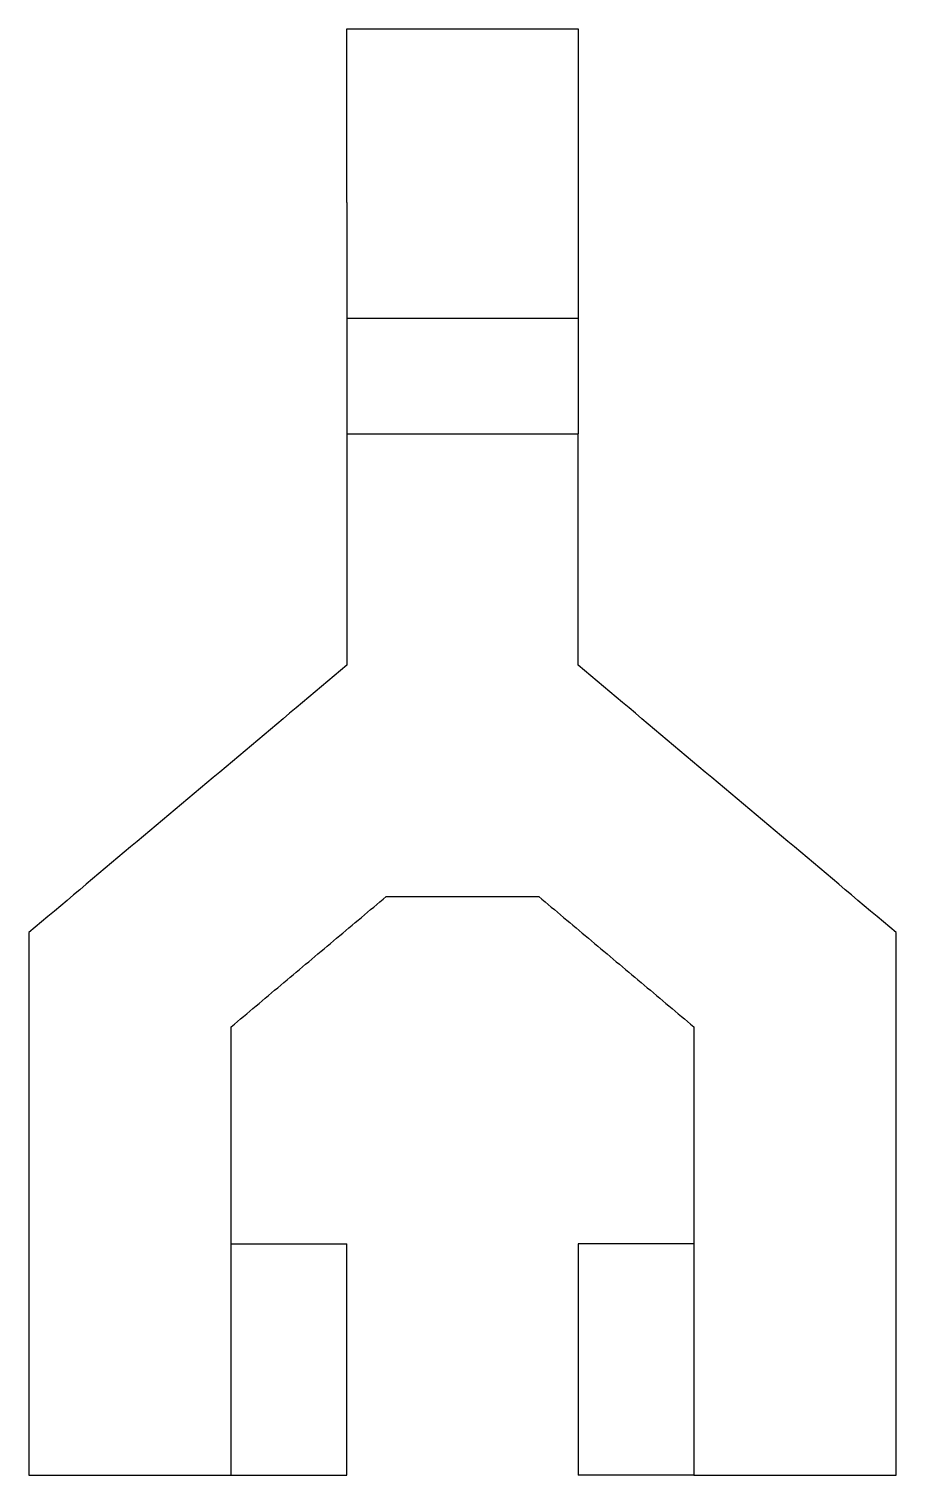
# Model space of a CAD drawing. Header units: metres. Extents: x -15 to 15, y 0 to 50.
import ezdxf

# ---------------------------------------------------------------- set-up
doc = ezdxf.new("R2010")
doc.units = ezdxf.units.M

msp = doc.modelspace()

# ---------------------------------------------------------------- linework, layer by layer
for points in [[(-4, 50), (-3.84, 50), (-3.68, 50), (-3.52, 50), (-3.36, 50), (-3.2, 50), (-3.04, 50), (-2.88, 50), (-2.72, 50), (-2.56, 50), (-2.4, 50), (-2.24, 50), (-2.08, 50), (-1.92, 50), (-1.76, 50), (-1.6, 50), (-1.44, 50), (-1.28, 50), (-1.12, 50), (-0.96, 50), (-0.8, 50), (-0.64, 50), (-0.48, 50), (-0.32, 50), (-0.16, 50), (0, 50), (0.16, 50), (0.32, 50), (0.48, 50), (0.64, 50), (0.8, 50), (0.96, 50), (1.12, 50), (1.28, 50), (1.44, 50), (1.6, 50), (1.76, 50), (1.92, 50), (2.08, 50), (2.24, 50), (2.4, 50), (2.56, 50), (2.72, 50), (2.88, 50), (3.04, 50), (3.2, 50), (3.36, 50), (3.52, 50), (3.68, 50), (3.84, 50), (4, 50)], [(-4, 44), (-4, 44.188), (-4, 44.376), (-4, 44.564), (-4, 44.751), (-4, 44.937), (-4, 45.123), (-4, 45.309), (-4, 45.49), (-4, 45.671), (-4, 45.852), (-4, 46.031), (-4, 46.205), (-4, 46.38), (-4, 46.554), (-4, 46.721), (-4, 46.886), (-4, 47.051), (-4, 47.214), (-4, 47.368), (-4, 47.521), (-4, 47.675), (-4, 47.821), (-4, 47.962), (-4, 48.102), (-4, 48.243), (-4, 48.368), (-4, 48.494), (-4, 48.619), (-4, 48.738), (-4, 48.847), (-4, 48.956), (-4, 49.065), (-4, 49.158), (-4, 49.25), (-4, 49.341), (-4, 49.426), (-4, 49.499), (-4, 49.571), (-4, 49.643), (-4, 49.701), (-4, 49.753), (-4, 49.805), (-4, 49.854), (-4, 49.886), (-4, 49.917), (-4, 49.949), (-4, 49.968), (-4, 49.979), (-4, 49.989), (-4, 50)], [(4, 50), (4, 49.989), (4, 49.979), (4, 49.968), (4, 49.949), (4, 49.917), (4, 49.886), (4, 49.854), (4, 49.805), (4, 49.753), (4, 49.701), (4, 49.643), (4, 49.571), (4, 49.499), (4, 49.426), (4, 49.341), (4, 49.25), (4, 49.158), (4, 49.065), (4, 48.956), (4, 48.847), (4, 48.738), (4, 48.619), (4, 48.494), (4, 48.368), (4, 48.243), (4, 48.102), (4, 47.962), (4, 47.821), (4, 47.675), (4, 47.521), (4, 47.368), (4, 47.214), (4, 47.051), (4, 46.886), (4, 46.721), (4, 46.554), (4, 46.38), (4, 46.205), (4, 46.031), (4, 45.852), (4, 45.671), (4, 45.49), (4, 45.309), (4, 45.123), (4, 44.937), (4, 44.751), (4, 44.564), (4, 44.376), (4, 44.188), (4, 44)], [(-4, 44), (-4, 43.92), (-4, 43.84), (-4, 43.76), (-4, 43.68), (-4, 43.6), (-4, 43.52), (-4, 43.44), (-4, 43.36), (-4, 43.28), (-4, 43.2), (-4, 43.12), (-4, 43.041), (-4, 42.961), (-4, 42.881), (-4, 42.801), (-4, 42.721), (-4, 42.641), (-4, 42.561), (-4, 42.481), (-4, 42.401), (-4, 42.321), (-4, 42.241), (-4, 42.161), (-4, 42.081), (-4, 42.001), (-4, 41.921), (-4, 41.841), (-4, 41.761), (-4, 41.681), (-4, 41.601), (-4, 41.521), (-4, 41.441), (-4, 41.361), (-4, 41.281), (-4, 41.201), (-4, 41.122), (-4, 41.042), (-4, 40.962), (-4, 40.882), (-4, 40.802), (-4, 40.722), (-4, 40.642), (-4, 40.562), (-4, 40.482), (-4, 40.402), (-4, 40.322), (-4, 40.242), (-4, 40.162), (-4, 40.082), (-4, 40.002)], [(4, 44), (4, 43.92), (4, 43.84), (4, 43.76), (4, 43.68), (4, 43.6), (4, 43.52), (4, 43.44), (4, 43.36), (4, 43.28), (4, 43.2), (4, 43.12), (4, 43.041), (4, 42.961), (4, 42.881), (4, 42.801), (4, 42.721), (4, 42.641), (4, 42.561), (4, 42.481), (4, 42.401), (4, 42.321), (4, 42.241), (4, 42.161), (4, 42.081), (4, 42.001), (4, 41.921), (4, 41.841), (4, 41.761), (4, 41.681), (4, 41.601), (4, 41.521), (4, 41.441), (4, 41.361), (4, 41.281), (4, 41.201), (4, 41.122), (4, 41.042), (4, 40.962), (4, 40.882), (4, 40.802), (4, 40.722), (4, 40.642), (4, 40.562), (4, 40.482), (4, 40.402), (4, 40.322), (4, 40.242), (4, 40.162), (4, 40.082), (4, 40.002)], [(-4, 40.002), (-4, 39.922), (-4, 39.842), (-4, 39.762), (-4, 39.682), (-4, 39.602), (-4, 39.522), (-4, 39.442), (-4, 39.362), (-4, 39.282), (-4, 39.202), (-4, 39.122), (-4, 39.042), (-4, 38.962), (-4, 38.882), (-4, 38.801), (-4, 38.721), (-4, 38.641), (-4, 38.561), (-4, 38.481), (-4, 38.401), (-4, 38.321), (-4, 38.241), (-4, 38.161), (-4, 38.081), (-4, 38.001), (-4, 37.921), (-4, 37.841), (-4, 37.761), (-4, 37.681), (-4, 37.601), (-4, 37.521), (-4, 37.441), (-4, 37.361), (-4, 37.281), (-4, 37.201), (-4, 37.121), (-4, 37.041), (-4, 36.961), (-4, 36.88), (-4, 36.8), (-4, 36.72), (-4, 36.64), (-4, 36.56), (-4, 36.48), (-4, 36.4), (-4, 36.32), (-4, 36.24), (-4, 36.16), (-4, 36.08), (-4, 36)], [(-4, 40.002), (-3.84, 40.002), (-3.68, 40.002), (-3.52, 40.002), (-3.36, 40.002), (-3.2, 40.002), (-3.04, 40.002), (-2.88, 40.002), (-2.72, 40.002), (-2.56, 40.002), (-2.4, 40.002), (-2.24, 40.002), (-2.08, 40.002), (-1.92, 40.002), (-1.76, 40.002), (-1.6, 40.002), (-1.44, 40.002), (-1.28, 40.002), (-1.12, 40.002), (-0.96, 40.002), (-0.8, 40.002), (-0.64, 40.002), (-0.48, 40.002), (-0.32, 40.002), (-0.16, 40.002), (0, 40.002), (0.16, 40.002), (0.32, 40.002), (0.48, 40.002), (0.64, 40.002), (0.8, 40.002), (0.96, 40.002), (1.12, 40.002), (1.28, 40.002), (1.44, 40.002), (1.6, 40.002), (1.76, 40.002), (1.92, 40.002), (2.08, 40.002), (2.24, 40.002), (2.4, 40.002), (2.56, 40.002), (2.72, 40.002), (2.88, 40.002), (3.04, 40.002), (3.2, 40.002), (3.36, 40.002), (3.52, 40.002), (3.68, 40.002), (3.84, 40.002), (4, 40.002)], [(4, 40.002), (4, 39.922), (4, 39.842), (4, 39.762), (4, 39.682), (4, 39.602), (4, 39.522), (4, 39.442), (4, 39.362), (4, 39.282), (4, 39.202), (4, 39.122), (4, 39.042), (4, 38.962), (4, 38.882), (4, 38.801), (4, 38.721), (4, 38.641), (4, 38.561), (4, 38.481), (4, 38.401), (4, 38.321), (4, 38.241), (4, 38.161), (4, 38.081), (4, 38.001), (4, 37.921), (4, 37.841), (4, 37.761), (4, 37.681), (4, 37.601), (4, 37.521), (4, 37.441), (4, 37.361), (4, 37.281), (4, 37.201), (4, 37.121), (4, 37.041), (4, 36.961), (4, 36.88), (4, 36.8), (4, 36.72), (4, 36.64), (4, 36.56), (4, 36.48), (4, 36.4), (4, 36.32), (4, 36.24), (4, 36.16), (4, 36.08), (4, 36)], [(-4, 36), (-4, 35.84), (-4, 35.68), (-4, 35.52), (-4, 35.36), (-4, 35.2), (-4, 35.04), (-4, 34.88), (-4, 34.72), (-4, 34.56), (-4, 34.4), (-4, 34.24), (-4, 34.08), (-4, 33.92), (-4, 33.76), (-4, 33.6), (-4, 33.44), (-4, 33.28), (-4, 33.12), (-4, 32.96), (-4, 32.8), (-4, 32.64), (-4, 32.48), (-4, 32.32), (-4, 32.16), (-4, 32), (-4, 31.84), (-4, 31.68), (-4, 31.52), (-4, 31.36), (-4, 31.2), (-4, 31.04), (-4, 30.88), (-4, 30.72), (-4, 30.56), (-4, 30.4), (-4, 30.24), (-4, 30.08), (-4, 29.92), (-4, 29.76), (-4, 29.6), (-4, 29.44), (-4, 29.28), (-4, 29.12), (-4, 28.96), (-4, 28.8), (-4, 28.64), (-4, 28.48), (-4, 28.32), (-4, 28.16), (-4, 28)], [(-4, 36), (-3.84, 36), (-3.68, 36), (-3.52, 36), (-3.36, 36), (-3.2, 36), (-3.04, 36), (-2.88, 36), (-2.72, 36), (-2.56, 36), (-2.4, 36), (-2.24, 36), (-2.08, 36), (-1.92, 36), (-1.76, 36), (-1.6, 36), (-1.44, 36), (-1.28, 36), (-1.12, 36), (-0.96, 36), (-0.8, 36), (-0.64, 36), (-0.48, 36), (-0.32, 36), (-0.16, 36), (0, 36), (0.16, 36), (0.32, 36), (0.48, 36), (0.64, 36), (0.8, 36), (0.96, 36), (1.12, 36), (1.28, 36), (1.44, 36), (1.6, 36), (1.76, 36), (1.92, 36), (2.08, 36), (2.24, 36), (2.4, 36), (2.56, 36), (2.72, 36), (2.88, 36), (3.04, 36), (3.2, 36), (3.36, 36), (3.52, 36), (3.68, 36), (3.84, 36), (4, 36)], [(4, 28), (4, 28.16), (4, 28.32), (4, 28.48), (4, 28.64), (4, 28.8), (4, 28.96), (4, 29.12), (4, 29.28), (4, 29.44), (4, 29.6), (4, 29.76), (4, 29.92), (4, 30.08), (4, 30.24), (4, 30.4), (4, 30.56), (4, 30.72), (4, 30.88), (4, 31.04), (4, 31.2), (4, 31.36), (4, 31.52), (4, 31.68), (4, 31.84), (4, 32), (4, 32.16), (4, 32.32), (4, 32.48), (4, 32.64), (4, 32.8), (4, 32.96), (4, 33.12), (4, 33.28), (4, 33.44), (4, 33.6), (4, 33.76), (4, 33.92), (4, 34.08), (4, 34.24), (4, 34.4), (4, 34.56), (4, 34.72), (4, 34.88), (4, 35.04), (4, 35.2), (4, 35.36), (4, 35.52), (4, 35.68), (4, 35.84), (4, 36)], [(-4, 28), (-4.22, 27.815), (-4.44, 27.63), (-4.66, 27.446), (-4.88, 27.261), (-5.1, 27.076), (-5.32, 26.891), (-5.54, 26.707), (-5.76, 26.522), (-5.98, 26.337), (-6.2, 26.152), (-6.42, 25.968), (-6.64, 25.783), (-6.86, 25.598), (-7.08, 25.413), (-7.3, 25.229), (-7.52, 25.044), (-7.74, 24.859), (-7.96, 24.674), (-8.18, 24.49), (-8.4, 24.305), (-8.62, 24.12), (-8.84, 23.935), (-9.06, 23.751), (-9.28, 23.566), (-9.5, 23.381), (-9.72, 23.196), (-9.94, 23.012), (-10.16, 22.827), (-10.38, 22.642), (-10.6, 22.457), (-10.82, 22.273), (-11.04, 22.088), (-11.26, 21.903), (-11.48, 21.718), (-11.7, 21.534), (-11.92, 21.349), (-12.14, 21.164), (-12.36, 20.979), (-12.58, 20.795), (-12.8, 20.61), (-13.02, 20.425), (-13.24, 20.24), (-13.46, 20.056), (-13.68, 19.871), (-13.9, 19.686), (-14.12, 19.501), (-14.34, 19.317), (-14.56, 19.132), (-14.78, 18.947), (-15, 18.762)], [(15, 18.762), (14.78, 18.947), (14.56, 19.132), (14.34, 19.317), (14.12, 19.501), (13.9, 19.686), (13.68, 19.871), (13.46, 20.056), (13.24, 20.24), (13.02, 20.425), (12.8, 20.61), (12.58, 20.795), (12.36, 20.979), (12.14, 21.164), (11.92, 21.349), (11.7, 21.534), (11.48, 21.718), (11.26, 21.903), (11.04, 22.088), (10.82, 22.273), (10.6, 22.457), (10.38, 22.642), (10.16, 22.827), (9.94, 23.012), (9.72, 23.196), (9.5, 23.381), (9.28, 23.566), (9.06, 23.751), (8.84, 23.935), (8.62, 24.12), (8.4, 24.305), (8.18, 24.49), (7.96, 24.674), (7.74, 24.859), (7.52, 25.044), (7.3, 25.229), (7.08, 25.413), (6.86, 25.598), (6.64, 25.783), (6.42, 25.968), (6.2, 26.152), (5.98, 26.337), (5.76, 26.522), (5.54, 26.707), (5.32, 26.891), (5.1, 27.076), (4.88, 27.261), (4.66, 27.446), (4.44, 27.63), (4.22, 27.815), (4, 28)], [(-2.641, 20), (-2.536, 20), (-2.43, 20), (-2.324, 20), (-2.219, 20), (-2.113, 20), (-2.007, 20), (-1.902, 20), (-1.796, 20), (-1.691, 20), (-1.585, 20), (-1.479, 20), (-1.374, 20), (-1.268, 20), (-1.162, 20), (-1.057, 20), (-0.951, 20), (-0.845, 20), (-0.74, 20), (-0.634, 20), (-0.528, 20), (-0.423, 20), (-0.317, 20), (-0.211, 20), (-0.106, 20), (0, 20), (0.106, 20), (0.211, 20), (0.317, 20), (0.423, 20), (0.528, 20), (0.634, 20), (0.74, 20), (0.845, 20), (0.951, 20), (1.057, 20), (1.162, 20), (1.268, 20), (1.374, 20), (1.479, 20), (1.585, 20), (1.691, 20), (1.796, 20), (1.902, 20), (2.007, 20), (2.113, 20), (2.219, 20), (2.324, 20), (2.43, 20), (2.536, 20), (2.641, 20)], [(2.641, 20), (2.749, 19.91), (2.856, 19.82), (2.963, 19.73), (3.07, 19.64), (3.177, 19.55), (3.284, 19.46), (3.392, 19.37), (3.499, 19.28), (3.606, 19.19), (3.713, 19.1), (3.82, 19.01), (3.927, 18.92), (4.035, 18.83), (4.142, 18.74), (4.249, 18.65), (4.356, 18.56), (4.463, 18.47), (4.571, 18.38), (4.678, 18.29), (4.785, 18.2), (4.892, 18.11), (4.999, 18.02), (5.106, 17.93), (5.214, 17.84), (5.321, 17.75), (5.428, 17.66), (5.535, 17.57), (5.642, 17.48), (5.749, 17.39), (5.857, 17.3), (5.964, 17.21), (6.071, 17.12), (6.178, 17.03), (6.285, 16.94), (6.392, 16.85), (6.5, 16.76), (6.607, 16.67), (6.714, 16.58), (6.821, 16.49), (6.928, 16.4), (7.035, 16.31), (7.143, 16.22), (7.25, 16.13), (7.357, 16.04), (7.464, 15.95), (7.571, 15.86), (7.678, 15.77), (7.786, 15.68), (7.893, 15.59), (8, 15.5)], [(-8, 15.5), (-7.893, 15.59), (-7.786, 15.68), (-7.678, 15.77), (-7.571, 15.86), (-7.464, 15.95), (-7.357, 16.04), (-7.25, 16.13), (-7.143, 16.22), (-7.035, 16.31), (-6.928, 16.4), (-6.821, 16.49), (-6.714, 16.58), (-6.607, 16.67), (-6.5, 16.76), (-6.392, 16.85), (-6.285, 16.94), (-6.178, 17.03), (-6.071, 17.12), (-5.964, 17.21), (-5.857, 17.3), (-5.749, 17.39), (-5.642, 17.48), (-5.535, 17.57), (-5.428, 17.66), (-5.321, 17.75), (-5.214, 17.84), (-5.106, 17.93), (-4.999, 18.02), (-4.892, 18.11), (-4.785, 18.2), (-4.678, 18.29), (-4.571, 18.38), (-4.463, 18.47), (-4.356, 18.56), (-4.249, 18.65), (-4.142, 18.74), (-4.035, 18.83), (-3.927, 18.92), (-3.82, 19.01), (-3.713, 19.1), (-3.606, 19.19), (-3.499, 19.28), (-3.392, 19.37), (-3.284, 19.46), (-3.177, 19.55), (-3.07, 19.64), (-2.963, 19.73), (-2.856, 19.82), (-2.749, 19.91), (-2.641, 20)], [(-15, 18.762), (-15, 18.387), (-15, 18.012), (-15, 17.637), (-15, 17.261), (-15, 16.886), (-15, 16.511), (-15, 16.136), (-15, 15.76), (-15, 15.385), (-15, 15.01), (-15, 14.635), (-15, 14.259), (-15, 13.884), (-15, 13.509), (-15, 13.134), (-15, 12.758), (-15, 12.383), (-15, 12.008), (-15, 11.633), (-15, 11.257), (-15, 10.882), (-15, 10.507), (-15, 10.132), (-15, 9.756), (-15, 9.381), (-15, 9.006), (-15, 8.631), (-15, 8.255), (-15, 7.88), (-15, 7.505), (-15, 7.13), (-15, 6.754), (-15, 6.379), (-15, 6.004), (-15, 5.629), (-15, 5.253), (-15, 4.878), (-15, 4.503), (-15, 4.128), (-15, 3.752), (-15, 3.377), (-15, 3.002), (-15, 2.627), (-15, 2.251), (-15, 1.876), (-15, 1.501), (-15, 1.126), (-15, 0.75), (-15, 0.375), (-15, 0)], [(15, 0), (15, 0.375), (15, 0.75), (15, 1.126), (15, 1.501), (15, 1.876), (15, 2.251), (15, 2.627), (15, 3.002), (15, 3.377), (15, 3.752), (15, 4.128), (15, 4.503), (15, 4.878), (15, 5.253), (15, 5.629), (15, 6.004), (15, 6.379), (15, 6.754), (15, 7.13), (15, 7.505), (15, 7.88), (15, 8.255), (15, 8.631), (15, 9.006), (15, 9.381), (15, 9.756), (15, 10.132), (15, 10.507), (15, 10.882), (15, 11.257), (15, 11.633), (15, 12.008), (15, 12.383), (15, 12.758), (15, 13.134), (15, 13.509), (15, 13.884), (15, 14.259), (15, 14.635), (15, 15.01), (15, 15.385), (15, 15.76), (15, 16.136), (15, 16.511), (15, 16.886), (15, 17.261), (15, 17.637), (15, 18.012), (15, 18.387), (15, 18.762)], [(-8, 0), (-8, 0.31), (-8, 0.62), (-8, 0.93), (-8, 1.24), (-8, 1.55), (-8, 1.86), (-8, 2.17), (-8, 2.48), (-8, 2.79), (-8, 3.1), (-8, 3.41), (-8, 3.72), (-8, 4.03), (-8, 4.34), (-8, 4.65), (-8, 4.96), (-8, 5.27), (-8, 5.58), (-8, 5.89), (-8, 6.2), (-8, 6.51), (-8, 6.82), (-8, 7.13), (-8, 7.44), (-8, 7.75), (-8, 8.06), (-8, 8.37), (-8, 8.68), (-8, 8.99), (-8, 9.3), (-8, 9.61), (-8, 9.92), (-8, 10.23), (-8, 10.54), (-8, 10.85), (-8, 11.16), (-8, 11.47), (-8, 11.78), (-8, 12.09), (-8, 12.4), (-8, 12.71), (-8, 13.02), (-8, 13.33), (-8, 13.64), (-8, 13.95), (-8, 14.26), (-8, 14.57), (-8, 14.88), (-8, 15.19), (-8, 15.5)], [(8, 15.5), (8, 15.19), (8, 14.88), (8, 14.57), (8, 14.26), (8, 13.95), (8, 13.64), (8, 13.33), (8, 13.02), (8, 12.71), (8, 12.4), (8, 12.09), (8, 11.78), (8, 11.47), (8, 11.16), (8, 10.85), (8, 10.54), (8, 10.23), (8, 9.92), (8, 9.61), (8, 9.3), (8, 8.99), (8, 8.68), (8, 8.37), (8, 8.06), (8, 7.75), (8, 7.44), (8, 7.13), (8, 6.82), (8, 6.51), (8, 6.2), (8, 5.89), (8, 5.58), (8, 5.27), (8, 4.96), (8, 4.65), (8, 4.34), (8, 4.03), (8, 3.72), (8, 3.41), (8, 3.1), (8, 2.79), (8, 2.48), (8, 2.17), (8, 1.86), (8, 1.55), (8, 1.24), (8, 0.93), (8, 0.62), (8, 0.31), (8, 0)], [(-8, 8), (-7.92, 8), (-7.84, 8), (-7.76, 8), (-7.68, 8), (-7.6, 8), (-7.52, 8), (-7.44, 8), (-7.36, 8), (-7.28, 8), (-7.2, 8), (-7.12, 8), (-7.04, 8), (-6.96, 8), (-6.88, 8), (-6.8, 8), (-6.72, 8), (-6.64, 8), (-6.56, 8), (-6.48, 8), (-6.4, 8), (-6.32, 8), (-6.24, 8), (-6.16, 8), (-6.08, 8), (-6, 8), (-5.92, 8), (-5.84, 8), (-5.76, 8), (-5.68, 8), (-5.6, 8), (-5.52, 8), (-5.44, 8), (-5.36, 8), (-5.28, 8), (-5.2, 8), (-5.12, 8), (-5.04, 8), (-4.96, 8), (-4.88, 8), (-4.8, 8), (-4.72, 8), (-4.64, 8), (-4.56, 8), (-4.48, 8), (-4.4, 8), (-4.32, 8), (-4.24, 8), (-4.16, 8), (-4.08, 8), (-4, 8)], [(-4, 0), (-4, 0.16), (-4, 0.32), (-4, 0.48), (-4, 0.64), (-4, 0.8), (-4, 0.96), (-4, 1.12), (-4, 1.28), (-4, 1.44), (-4, 1.6), (-4, 1.76), (-4, 1.92), (-4, 2.08), (-4, 2.24), (-4, 2.4), (-4, 2.56), (-4, 2.72), (-4, 2.88), (-4, 3.04), (-4, 3.2), (-4, 3.36), (-4, 3.52), (-4, 3.68), (-4, 3.84), (-4, 4), (-4, 4.16), (-4, 4.32), (-4, 4.48), (-4, 4.64), (-4, 4.8), (-4, 4.96), (-4, 5.12), (-4, 5.28), (-4, 5.44), (-4, 5.6), (-4, 5.76), (-4, 5.92), (-4, 6.08), (-4, 6.24), (-4, 6.4), (-4, 6.56), (-4, 6.72), (-4, 6.88), (-4, 7.04), (-4, 7.2), (-4, 7.36), (-4, 7.52), (-4, 7.68), (-4, 7.84), (-4, 8)], [(8, 8), (7.92, 8), (7.84, 8), (7.76, 8), (7.68, 8), (7.6, 8), (7.52, 8), (7.44, 8), (7.36, 8), (7.28, 8), (7.2, 8), (7.12, 8), (7.04, 8), (6.96, 8), (6.88, 8), (6.8, 8), (6.72, 8), (6.64, 8), (6.56, 8), (6.48, 8), (6.4, 8), (6.32, 8), (6.24, 8), (6.16, 8), (6.08, 8), (6, 8), (5.92, 8), (5.84, 8), (5.76, 8), (5.68, 8), (5.6, 8), (5.52, 8), (5.44, 8), (5.36, 8), (5.28, 8), (5.2, 8), (5.12, 8), (5.04, 8), (4.96, 8), (4.88, 8), (4.8, 8), (4.72, 8), (4.64, 8), (4.56, 8), (4.48, 8), (4.4, 8), (4.32, 8), (4.24, 8), (4.16, 8), (4.08, 8), (4, 8)], [(4, 8), (4, 7.84), (4, 7.68), (4, 7.52), (4, 7.36), (4, 7.2), (4, 7.04), (4, 6.88), (4, 6.72), (4, 6.56), (4, 6.4), (4, 6.24), (4, 6.08), (4, 5.92), (4, 5.76), (4, 5.6), (4, 5.44), (4, 5.28), (4, 5.12), (4, 4.96), (4, 4.8), (4, 4.64), (4, 4.48), (4, 4.32), (4, 4.16), (4, 4), (4, 3.84), (4, 3.68), (4, 3.52), (4, 3.36), (4, 3.2), (4, 3.04), (4, 2.88), (4, 2.72), (4, 2.56), (4, 2.4), (4, 2.24), (4, 2.08), (4, 1.92), (4, 1.76), (4, 1.6), (4, 1.44), (4, 1.28), (4, 1.12), (4, 0.96), (4, 0.8), (4, 0.64), (4, 0.48), (4, 0.32), (4, 0.16), (4, 0)], [(-15, 0), (-14.86, 0), (-14.72, 0), (-14.58, 0), (-14.44, 0), (-14.3, 0), (-14.16, 0), (-14.02, 0), (-13.88, 0), (-13.74, 0), (-13.6, 0), (-13.46, 0), (-13.32, 0), (-13.18, 0), (-13.04, 0), (-12.9, 0), (-12.76, 0), (-12.62, 0), (-12.48, 0), (-12.34, 0), (-12.2, 0), (-12.06, 0), (-11.92, 0), (-11.78, 0), (-11.64, 0), (-11.5, 0), (-11.36, 0), (-11.22, 0), (-11.08, 0), (-10.94, 0), (-10.8, 0), (-10.66, 0), (-10.52, 0), (-10.38, 0), (-10.24, 0), (-10.1, 0), (-9.96, 0), (-9.82, 0), (-9.68, 0), (-9.54, 0), (-9.4, 0), (-9.26, 0), (-9.12, 0), (-8.98, 0), (-8.84, 0), (-8.7, 0), (-8.56, 0), (-8.42, 0), (-8.28, 0), (-8.14, 0), (-8, 0)], [(-8, 0), (-7.92, 0), (-7.84, 0), (-7.76, 0), (-7.68, 0), (-7.6, 0), (-7.52, 0), (-7.44, 0), (-7.36, 0), (-7.28, 0), (-7.2, 0), (-7.12, 0), (-7.04, 0), (-6.96, 0), (-6.88, 0), (-6.8, 0), (-6.72, 0), (-6.64, 0), (-6.56, 0), (-6.48, 0), (-6.4, 0), (-6.32, 0), (-6.24, 0), (-6.16, 0), (-6.08, 0), (-6, 0), (-5.92, 0), (-5.84, 0), (-5.76, 0), (-5.68, 0), (-5.6, 0), (-5.52, 0), (-5.44, 0), (-5.36, 0), (-5.28, 0), (-5.2, 0), (-5.12, 0), (-5.04, 0), (-4.96, 0), (-4.88, 0), (-4.8, 0), (-4.72, 0), (-4.64, 0), (-4.56, 0), (-4.48, 0), (-4.4, 0), (-4.32, 0), (-4.24, 0), (-4.16, 0), (-4.08, 0), (-4, 0)], [(8, 0), (7.92, 0), (7.84, 0), (7.76, 0), (7.68, 0), (7.6, 0), (7.52, 0), (7.44, 0), (7.36, 0), (7.28, 0), (7.2, 0), (7.12, 0), (7.04, 0), (6.96, 0), (6.88, 0), (6.8, 0), (6.72, 0), (6.64, 0), (6.56, 0), (6.48, 0), (6.4, 0), (6.32, 0), (6.24, 0), (6.16, 0), (6.08, 0), (6, 0), (5.92, 0), (5.84, 0), (5.76, 0), (5.68, 0), (5.6, 0), (5.52, 0), (5.44, 0), (5.36, 0), (5.28, 0), (5.2, 0), (5.12, 0), (5.04, 0), (4.96, 0), (4.88, 0), (4.8, 0), (4.72, 0), (4.64, 0), (4.56, 0), (4.48, 0), (4.4, 0), (4.32, 0), (4.24, 0), (4.16, 0), (4.08, 0), (4, 0)], [(8, 0), (8.14, 0), (8.28, 0), (8.42, 0), (8.56, 0), (8.7, 0), (8.84, 0), (8.98, 0), (9.12, 0), (9.26, 0), (9.4, 0), (9.54, 0), (9.68, 0), (9.82, 0), (9.96, 0), (10.1, 0), (10.24, 0), (10.38, 0), (10.52, 0), (10.66, 0), (10.8, 0), (10.94, 0), (11.08, 0), (11.22, 0), (11.36, 0), (11.5, 0), (11.64, 0), (11.78, 0), (11.92, 0), (12.06, 0), (12.2, 0), (12.34, 0), (12.48, 0), (12.62, 0), (12.76, 0), (12.9, 0), (13.04, 0), (13.18, 0), (13.32, 0), (13.46, 0), (13.6, 0), (13.74, 0), (13.88, 0), (14.02, 0), (14.16, 0), (14.3, 0), (14.44, 0), (14.58, 0), (14.72, 0), (14.86, 0), (15, 0)]]:
    msp.add_lwpolyline(points)

doc.saveas('drawing.dxf')
